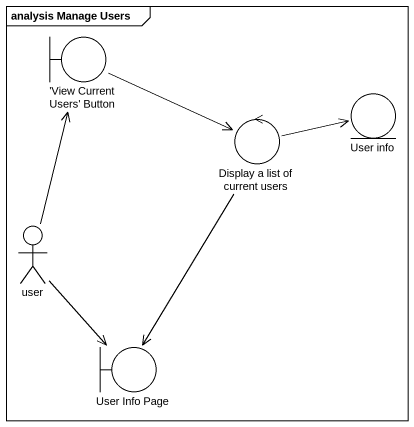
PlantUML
@startuml
mainframe analysis Manage Users
boundary "'View Current Users' Button" as View_Current_Users_Button
entity "User info" as User_info
control "Display a list of current users" as Display_a_list_of_current
actor user
boundary "User Info Page" as User_Info_Page
View_Current_Users_Button -right-> Display_a_list_of_current
Display_a_list_of_current -right-> User_info
Display_a_list_of_current --> User_Info_Page
user -up-> View_Current_Users_Button
user --> User_Info_Page
@enduml
